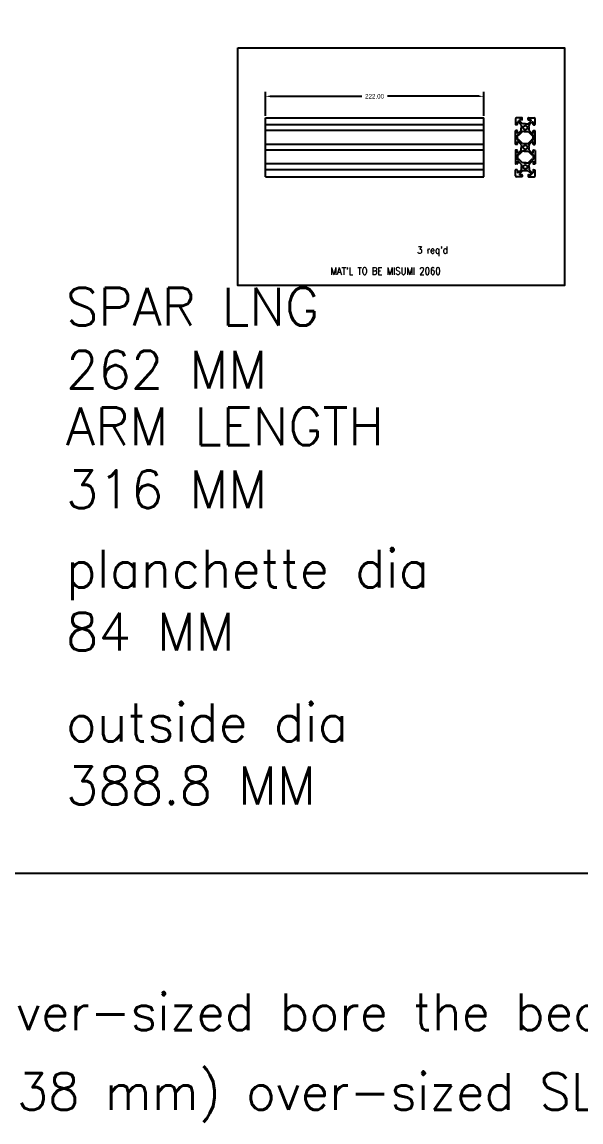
# Model space of a CAD drawing. Extents: x 134 to 3729, y -60 to 2081.
# Drawn here: x 1235 to 1803, y -60 to 1060 of the extents above; entities that cross this region are included whole.
import ezdxf

# ---------------------------------------------------------------- set-up
doc = ezdxf.new("R2010")
doc.units = 0
doc.header["$LTSCALE"] = 25.4
doc.header["$MEASUREMENT"] = 0
doc.layers.get('0').update_dxf_attribs({"linetype": 'CONTINUOUS'})
doc.layers.get('Defpoints').update_dxf_attribs({"linetype": 'CONTINUOUS'})
doc.styles.add('ROMANS', font='ROMANS.SHX')
doc.dimstyles.get("Standard").update_dxf_attribs({"dimtxt": 0.18, "dimasz": 0.18, "dimexe": 0.18, "dimexo": 0.0625, "dimgap": 0.09, "dimtad": 0, "dimtih": 1, "dimtoh": 1, "dimdec": 4, "dimzin": 0, "dimdsep": 46, "dimtxsty": 'ROMANS', "dimcen": 0.09, "dimadec": 0, "dimazin": 0, "dimtfac": 1, "dimtdec": 4, "dimtofl": 0, "dimtmove": 2, "dimatfit": 3, "dimfxl": 0, "dimtolj": 1, "dimtzin": 0, "dimarcsym": 0})

# ---------------------------------------------------------------- blocks, each defined once
blk = doc.blocks.new('*D230')
at = {"color": 0, "lineweight": -2}
for p, q in [((1482.4, 964.5), (1482.4, 989)), ((1704.4, 964.5), (1704.4, 989)), ((1487, 984.4), (1580.4, 984.4)), ((1699.8, 984.4), (1606.4, 984.4))]:
    blk.add_line(p, q, dxfattribs=at)
at = {"color": 0}
for points in [[(1487, 985.2), (1487, 983.6), (1482.4, 984.4)], [(1699.8, 985.2), (1699.8, 983.6), (1704.4, 984.4)]]:
    blk.add_solid(points, dxfattribs=at)
at = {"layer": 'Defpoints', "color": 0}
for p in [(1704.4, 984.4), (1482.4, 962.9), (1704.4, 962.9)]:
    blk.add_point(p, dxfattribs=at)
at = {"color": 0, "insert": (1593.4, 984.4), "char_height": 4.57, "attachment_point": 5}
blk.add_mtext('\\A1;222.00', dxfattribs=at)

msp = doc.modelspace()

# ---------------------------------------------------------------- linework, layer by layer
at = {"color": 6}
for p, q in [((1482.40025, 902.48448), (1482.40025, 962.48448)), ((1482.40025, 962.48448), (1704.40025, 962.48448)), ((1704.40025, 902.48448), (1704.40025, 962.48448)), ((1482.40025, 902.48448), (1704.40025, 902.48448))]:
    msp.add_line(p, q, dxfattribs=at)
at = {"color": 2}
for p, q in [((1704.40025, 955.48448), (1482.40025, 955.48448)), ((1704.40025, 949.48448), (1482.40025, 949.48448)), ((1704.40025, 935.48448), (1482.40025, 935.48448)), ((1704.40025, 929.48448), (1482.40025, 929.48448)), ((1704.40025, 915.48448), (1482.40025, 915.48448)), ((1704.40025, 909.48448), (1482.40025, 909.48448))]:
    msp.add_line(p, q, dxfattribs=at)
at = {"color": 7, "linetype": 'Continuous'}
for p, q in [((1736.71119, 961.48436), (1736.71119, 955.78437)), ((1738.41119, 955.48438), (1737.01119, 955.48438)), ((1743.41118, 962.48436), (1737.71119, 962.48436)), ((1738.71119, 955.78437), (1738.71119, 958.48437)), ((1739.65053, 958.48437), (1738.71119, 958.48437)), ((1742.71118, 955.42372), (1739.65053, 958.48437)), ((1743.41118, 960.48437), (1740.71119, 960.48437)), ((1740.71119, 959.54503), (1740.71119, 960.48437)), ((1743.77184, 956.48437), (1740.71119, 959.54503)), ((1742.71118, 954.98438), (1742.71118, 955.42372)), ((1742.71118, 954.98438), (1742.9602, 953.70326)), ((1742.77817, 953.38797), (1742.9602, 953.70326)), ((1742.77817, 952.88797), (1743.01118, 952.48438)), ((1743.71118, 960.78436), (1743.71118, 962.18436)), ((1746.05758, 956.48437), (1743.77184, 956.48437)), ((1746.30758, 956.41739), (1746.71117, 956.18437)), ((1746.30758, 956.41739), (1746.71117, 956.18437)), ((1747.11476, 956.41739), (1746.71117, 956.18437)), ((1747.36476, 956.48437), (1749.65051, 956.48437)), ((1749.65051, 956.48437), (1752.71116, 959.54503)), ((1749.71117, 960.78436), (1749.71117, 962.18436)), ((1750.01117, 962.48436), (1755.71116, 962.48436)), ((1750.01117, 960.48437), (1752.71116, 960.48437)), ((1750.64418, 952.88797), (1750.41117, 952.48438)), ((1750.71117, 954.98438), (1750.46214, 953.70326)), ((1750.64418, 953.38797), (1750.46214, 953.70326)), ((1750.71117, 955.42372), (1753.77182, 958.48437)), ((1750.71117, 954.98438), (1750.71117, 955.42372)), ((1752.71116, 959.54503), (1752.71116, 960.48437)), ((1753.77182, 958.48437), (1754.71116, 958.48437)), ((1754.71116, 955.78437), (1754.71116, 958.48437)), ((1755.01116, 955.48438), (1756.41115, 955.48438)), ((1756.71115, 955.78437), (1756.71115, 961.48436)), ((1736.71119, 935.78441), (1736.71119, 949.18439)), ((1738.41119, 949.48439), (1737.01119, 949.48439)), ((1738.71119, 946.48439), (1738.71119, 949.18439)), ((1739.65053, 946.48439), (1738.71119, 946.48439)), ((1738.71119, 940.28441), (1738.71119, 944.6844)), ((1740.14758, 944.9844), (1739.01119, 944.9844)), ((1742.71118, 949.54505), (1739.65053, 946.48439)), ((1743.77184, 948.48439), (1740.35971, 945.07226)), ((1742.71118, 949.54505), (1742.71118, 951.83079)), ((1742.77817, 952.08079), (1743.01118, 952.48438)), ((1747.71117, 948.48439), (1743.77184, 948.48439)), ((1745.71118, 948.48439), (1749.65051, 948.48439)), ((1749.65051, 948.48439), (1753.06263, 945.07226)), ((1750.64418, 952.08079), (1750.41117, 952.48438)), ((1750.71117, 949.54505), (1750.71117, 951.83079)), ((1750.71117, 949.54505), (1753.77182, 946.48439)), ((1753.27476, 944.9844), (1754.41116, 944.9844)), ((1753.77182, 946.48439), (1754.71116, 946.48439)), ((1754.71116, 946.48439), (1754.71116, 949.18439)), ((1754.71116, 940.28441), (1754.71116, 944.6844)), ((1755.01116, 949.48439), (1756.41115, 949.48439)), ((1756.71115, 935.78441), (1756.71115, 949.18439)), ((1738.41119, 935.48442), (1737.01119, 935.48442)), ((1738.71119, 935.78441), (1738.71119, 938.48441)), ((1739.65053, 938.48441), (1738.71119, 938.48441)), ((1740.14758, 939.98441), (1739.01119, 939.98441)), ((1742.71118, 935.42376), (1739.65053, 938.48441)), ((1743.77184, 936.48441), (1740.35971, 939.89654)), ((1742.71118, 934.98442), (1742.71118, 935.42376)), ((1742.71118, 934.98442), (1742.9602, 933.7033)), ((1742.71118, 929.54509), (1742.71118, 931.83083)), ((1742.77817, 933.38801), (1742.9602, 933.7033)), ((1742.77817, 932.88801), (1743.01118, 932.48442)), ((1742.77817, 932.08083), (1743.01118, 932.48442)), ((1743.77184, 936.48441), (1749.65051, 936.48441)), ((1749.65051, 936.48441), (1753.06263, 939.89654)), ((1750.64418, 932.88801), (1750.41117, 932.48442)), ((1750.64418, 932.08083), (1750.41117, 932.48442)), ((1750.71117, 934.98442), (1750.46214, 933.7033)), ((1750.64418, 933.38801), (1750.46214, 933.7033)), ((1750.71117, 935.42376), (1753.77182, 938.48441)), ((1750.71117, 934.98442), (1750.71117, 935.42376)), ((1750.71117, 929.54509), (1750.71117, 931.83083)), ((1753.27476, 939.98441), (1754.41116, 939.98441)), ((1753.77182, 938.48441), (1754.71116, 938.48441)), ((1754.71116, 935.78441), (1754.71116, 938.48441)), ((1755.01116, 935.48442), (1756.41115, 935.48442)), ((1736.71119, 929.18443), (1736.71119, 915.78445)), ((1738.41119, 929.48443), (1737.01119, 929.48443)), ((1738.71119, 926.48443), (1738.71119, 929.18443)), ((1739.65053, 926.48443), (1738.71119, 926.48443)), ((1738.71119, 924.68444), (1738.71119, 920.28445)), ((1740.14758, 924.98444), (1739.01119, 924.98444)), ((1740.14758, 919.98445), (1739.01119, 919.98445)), ((1742.71118, 929.54509), (1739.65053, 926.48443)), ((1743.77184, 928.48443), (1740.35971, 925.0723)), ((1743.77184, 916.48445), (1740.35971, 919.89658)), ((1747.71117, 928.48443), (1743.77184, 928.48443)), ((1745.71118, 928.48443), (1749.65051, 928.48443)), ((1749.65051, 928.48443), (1753.06263, 925.0723)), ((1749.65051, 916.48445), (1753.06263, 919.89658)), ((1750.71117, 929.54509), (1753.77182, 926.48443)), ((1753.27476, 924.98444), (1754.41116, 924.98444)), ((1753.27476, 919.98445), (1754.41116, 919.98445)), ((1753.77182, 926.48443), (1754.71116, 926.48443)), ((1754.71116, 926.48443), (1754.71116, 929.18443)), ((1754.71116, 924.68444), (1754.71116, 920.28445)), ((1755.01116, 929.48443), (1756.41115, 929.48443)), ((1756.71115, 929.18443), (1756.71115, 915.78445)), ((1736.71119, 903.48448), (1736.71119, 909.18447)), ((1738.41119, 915.48446), (1737.01119, 915.48446)), ((1738.41119, 909.48447), (1737.01119, 909.48447)), ((1738.71119, 918.48445), (1738.71119, 915.78445)), ((1739.65053, 918.48445), (1738.71119, 918.48445)), ((1738.71119, 909.18447), (1738.71119, 906.48447)), ((1742.71118, 915.4238), (1739.65053, 918.48445)), ((1742.71118, 909.54513), (1739.65053, 906.48447)), ((1743.77184, 908.48447), (1740.71119, 905.42382)), ((1742.71118, 915.4238), (1742.71118, 914.98446)), ((1742.71118, 914.98446), (1742.9602, 913.70334)), ((1742.71118, 911.83087), (1742.71118, 909.54513)), ((1742.77817, 913.38805), (1742.9602, 913.70334)), ((1742.77817, 912.88805), (1743.01118, 912.48446)), ((1742.77817, 912.08087), (1743.01118, 912.48446)), ((1747.71117, 916.48445), (1743.77184, 916.48445)), ((1749.65051, 908.48447), (1743.77184, 908.48447)), ((1745.71118, 916.48445), (1749.65051, 916.48445)), ((1749.21117, 908.48447), (1749.65051, 908.48447)), ((1749.65051, 908.48447), (1752.71116, 905.42382)), ((1750.64418, 912.88805), (1750.41117, 912.48446)), ((1750.64418, 912.08087), (1750.41117, 912.48446)), ((1750.71117, 914.98446), (1750.46214, 913.70334)), ((1750.64418, 913.38805), (1750.46214, 913.70334)), ((1750.71117, 915.4238), (1753.77182, 918.48445)), ((1750.71117, 915.4238), (1750.71117, 914.98446)), ((1750.71117, 911.83087), (1750.71117, 909.54513)), ((1750.71117, 909.54513), (1753.77182, 906.48447)), ((1753.77182, 918.48445), (1754.71116, 918.48445)), ((1754.71116, 918.48445), (1754.71116, 915.78445)), ((1754.71116, 909.18447), (1754.71116, 906.48447)), ((1755.01116, 915.48446), (1756.41115, 915.48446)), ((1755.01116, 909.48447), (1756.41115, 909.48447)), ((1756.71115, 903.48448), (1756.71115, 909.18447)), ((1743.41118, 902.48448), (1737.71119, 902.48448)), ((1739.65053, 906.48447), (1738.71119, 906.48447)), ((1740.71119, 905.42382), (1740.71119, 904.48448)), ((1743.41118, 904.48448), (1740.71119, 904.48448)), ((1743.71118, 904.18448), (1743.71118, 902.78448)), ((1749.71117, 904.18448), (1749.71117, 902.78448)), ((1750.01117, 904.48448), (1752.71116, 904.48448)), ((1750.01117, 902.48448), (1755.71116, 902.48448)), ((1752.71116, 905.42382), (1752.71116, 904.48448)), ((1753.77182, 906.48447), (1754.71116, 906.48447))]:
    msp.add_line(p, q, dxfattribs=at)
at = {"color": 4}
for points in [[(133.78398, 2080.78436), (3728.5728, 2080.78436), (3728.5728, 192.682), (133.78398, 192.682)], [(1454.14913, 1033.71364), (1786.65167, 1033.71364), (1786.65167, 791.52383), (1454.14913, 791.52383)]]:
    msp.add_lwpolyline(points, close=True, dxfattribs=at)
at = {"color": 7, "linetype": 'Continuous'}
for centre in [(1746.71117, 952.48438), (1746.71117, 952.48438), (1746.71117, 932.48442), (1746.71117, 912.48446)]:
    msp.add_circle(centre, 2.1, dxfattribs=at)
for centre, radius, start, end in [((1737.71119, 961.48436), 1, 90, 180), ((1737.01119, 955.78437), 0.3, 180, 270), ((1738.41119, 955.78437), 0.3, 270, 0), ((1743.21118, 953.13797), 0.5, 150, 210), ((1743.41118, 962.18436), 0.3, 0, 90), ((1743.41118, 960.78436), 0.3, 270, 0), ((1746.05758, 955.98437), 0.5, 60, 90), ((1747.36476, 955.98437), 0.5, 90, 120), ((1750.01117, 962.18436), 0.3, 90, 180), ((1750.01117, 960.78436), 0.3, 180, 270), ((1750.21117, 953.13797), 0.5, 330, 30), ((1755.01116, 955.78437), 0.3, 180, 270), ((1755.71116, 961.48436), 1, 0, 90), ((1756.41115, 955.78437), 0.3, 270, 0), ((1737.01119, 949.18439), 0.3, 90, 180), ((1738.41119, 949.18439), 0.3, 0, 90), ((1739.01119, 944.6844), 0.3, 90, 180), ((1740.14758, 945.2844), 0.3, 270, 315), ((1743.21118, 951.83079), 0.5, 150, 180), ((1750.21117, 951.83079), 0.5, 0, 30), ((1753.27476, 945.2844), 0.3, 225, 270), ((1754.41116, 944.6844), 0.3, 0, 90), ((1755.01116, 949.18439), 0.3, 90, 180), ((1756.41115, 949.18439), 0.3, 0, 90), ((1737.01119, 935.78441), 0.3, 180, 270), ((1738.41119, 935.78441), 0.3, 270, 0), ((1739.01119, 940.28441), 0.3, 180, 270), ((1740.14758, 939.68441), 0.3, 45, 90), ((1743.21118, 933.13801), 0.5, 150, 210), ((1743.21118, 931.83083), 0.5, 150, 180), ((1750.21117, 933.13801), 0.5, 330, 30), ((1750.21117, 931.83083), 0.5, 0, 30), ((1753.27476, 939.68441), 0.3, 90, 135), ((1754.41116, 940.28441), 0.3, 270, 0), ((1755.01116, 935.78441), 0.3, 180, 270), ((1756.41115, 935.78441), 0.3, 270, 0), ((1737.01119, 929.18443), 0.3, 90, 180), ((1738.41119, 929.18443), 0.3, 0, 90), ((1739.01119, 924.68444), 0.3, 90, 180), ((1739.01119, 920.28445), 0.3, 180, 270), ((1740.14758, 925.28444), 0.3, 270, 315), ((1740.14758, 919.68445), 0.3, 45, 90), ((1753.27476, 925.28444), 0.3, 225, 270), ((1753.27476, 919.68445), 0.3, 90, 135), ((1754.41116, 924.68444), 0.3, 0, 90), ((1754.41116, 920.28445), 0.3, 270, 0), ((1755.01116, 929.18443), 0.3, 90, 180), ((1756.41115, 929.18443), 0.3, 0, 90), ((1737.01119, 915.78445), 0.3, 180, 270), ((1737.01119, 909.18447), 0.3, 90, 180), ((1738.41119, 915.78445), 0.3, 270, 0), ((1738.41119, 909.18447), 0.3, 0, 90), ((1743.21118, 913.13805), 0.5, 150, 210), ((1743.21118, 911.83087), 0.5, 150, 180), ((1750.21117, 913.13805), 0.5, 330, 30), ((1750.21117, 911.83087), 0.5, 0, 30), ((1755.01116, 915.78445), 0.3, 180, 270), ((1755.01116, 909.18447), 0.3, 90, 180), ((1756.41115, 915.78445), 0.3, 270, 0), ((1756.41115, 909.18447), 0.3, 0, 90), ((1737.71119, 903.48448), 1, 180, 270), ((1743.41118, 904.18448), 0.3, 0, 90), ((1743.41118, 902.78448), 0.3, 270, 0), ((1750.01117, 904.18448), 0.3, 90, 180), ((1750.01117, 902.78448), 0.3, 180, 270), ((1755.71116, 903.48448), 1, 270, 0)]:
    msp.add_arc(centre, radius, start, end, dxfattribs=at)

# ---------------------------------------------------------------- texts
at = {"style": 'ROMANS', "width": 0.85}
for s, height, p in [("3 req'd", 7.451186, (1636.67829, 824.12369)), ("MAT'L TO BE MISUMI 2060", 7.4511856, (1548.53077, 802.72092))]:
    msp.add_text(s, height=height, dxfattribs=at).set_placement(p)
at = {"color": 1, "style": 'ROMANS'}
for s, p in [('0.010" (0.25 mm) over-sized bore the bearing can be pressed in by hand but is still snug.', (700.06867, 33.02209)), (' hex bore 0.015" (0.38 mm) over-sized SLIDING FIT', (691.32413, -48.03975))]:
    msp.add_text(s, height=37.255928, dxfattribs=at).set_placement(p)
at = {"color": 3, "attachment_point": 1, "style": 'ROMANS'}
for s, width, insert, char_height in [('\\PSPAR LNG\\P262 MM', 388.7600381, (1279.38088, 853.62728), 38.52911), ('ARM LENGTH \\P316 MM', 388.7600381, (1279.38088, 667.50713), 38.5291102), ('planchette dia \\P84 MM', 499.7612019, (1279.38088, 522.46953), 38.5291102), ('outside dia \\P388.8 MM', 499.7612019, (1279.38088, 365.80509), 38.5291102)]:
    msp.add_mtext_dynamic_manual_height_columns(s, width=width, gutter_width=1, heights=[0], dxfattribs=dict(at, insert=insert, char_height=char_height))

# ---------------------------------------------------------------- dimensions: what is measured, and where the dimension line sits
dim = msp.add_linear_dim(base=(1704.40025, 984.4079), p1=(1482.40025, 962.88448), p2=(1704.40025, 962.88448), dimstyle='Standard', override={"dimscale": 25.4, "dimexo": 0.062, "dimdec": 2, "dimrnd": 0.0005, "dimtxsty": 'Standard', "dimcen": 0, "dimtdec": 2, "dimtmove": 0})
dim.commit()
dim.dimension.update_dxf_attribs({"geometry": '*D230', "text_midpoint": (1593.40025, 984.4079)})

doc.saveas('drawing.dxf')
